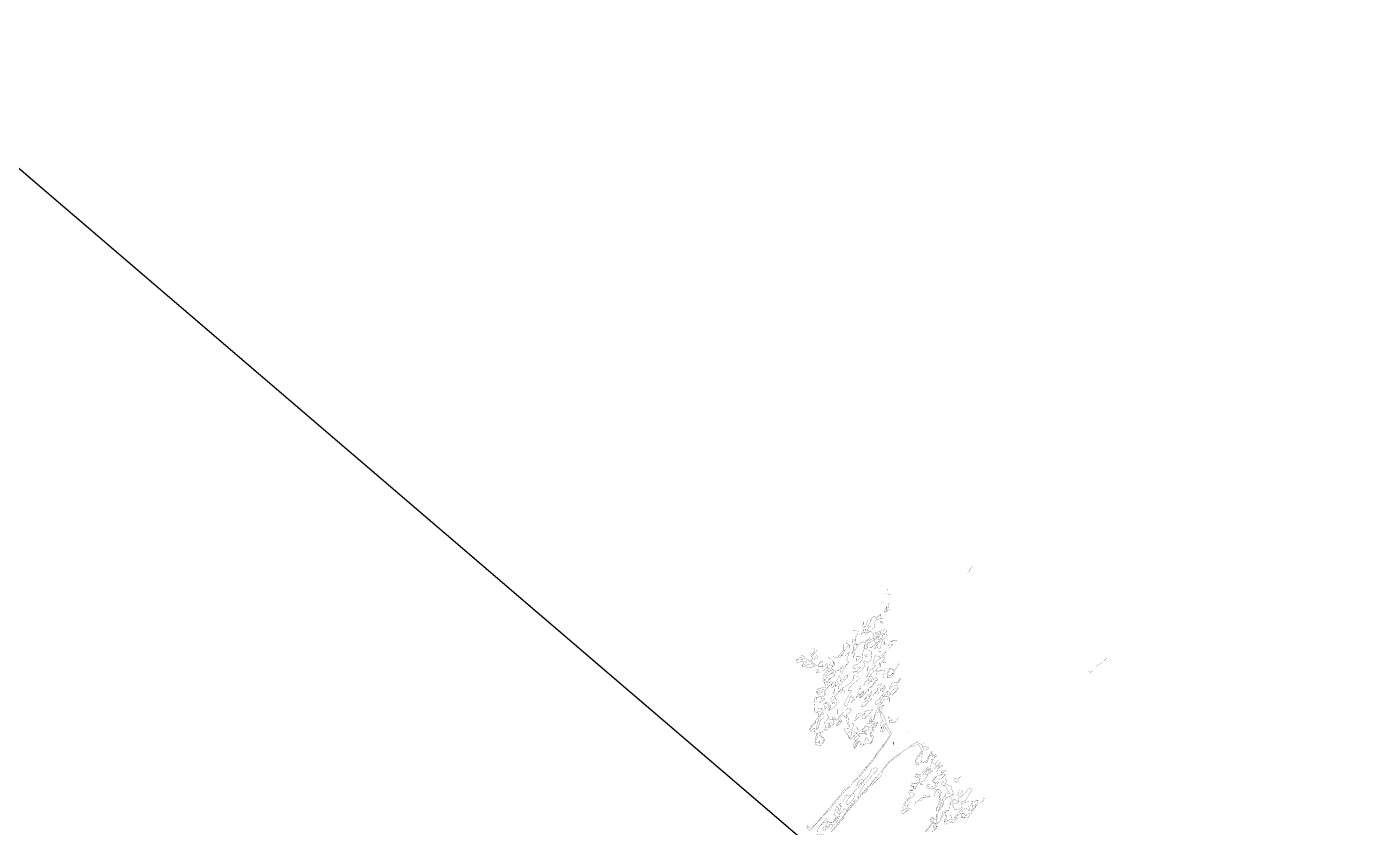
# Model space of a CAD drawing. Header units: inches. Extents: x -3368894 to 5148796, y 84 to 10864301.
# Drawn here: x 503287.19 to 503322.33, y 4346325.45 to 4346346.47 of the extents above; entities that cross this region are included whole.
import ezdxf

# ---------------------------------------------------------------- set-up
doc = ezdxf.new("R2010")
doc.units = ezdxf.units.IN
doc.header["$MEASUREMENT"] = 0
doc.layers.add('cm_linea di terra', color=4, linetype='Continuous', lineweight=25)
doc.layers.add('cp_alberi_linea', color=103, linetype='Continuous')

# ---------------------------------------------------------------- blocks, each defined once
blk = doc.blocks.new('A$C03A07DC0')
at = {"layer": 'cp_alberi_linea', "const_width": 0.00661}
for points in [[(10.726, 12.698), (10.826, 12.975), (10.852, 13.24)], [(4.462, 12.519), (4.462, 12.552), (4.482, 12.393), (4.488, 12.327), (4.482, 12.373), (4.462, 12.519)], [(10.614, 12.373), (10.726, 12.387), (10.746, 12.479), (10.726, 12.479)], [(2.471, 9.727), (2.59, 9.569), (2.722, 9.648)], [(2.649, 9.145), (2.702, 9.218), (2.722, 9.218)], [(2.901, 9.403), (2.901, 9.297), (2.941, 9.231), (2.974, 9.218)], [(2.901, 9.185), (2.941, 9.026), (2.967, 8.947), (2.993, 8.94), (3.007, 9.006), (3.013, 9.039)], [(2.901, 9.185), (2.954, 9.112), (2.974, 9.112)], [(2.974, 9.218), (2.974, 9.145), (2.974, 9.112)], [(2.974, 9.112), (3.007, 9.073), (3.013, 9.039)], [(3.013, 9.258), (3.066, 9.198), (3.033, 9.046), (3.013, 9.039)], [(3.086, 8.715), (2.987, 8.735), (2.927, 8.801), (2.921, 8.821), (2.894, 8.59), (2.755, 8.57), (2.755, 8.497), (2.755, 8.457)], [(2.755, 8.457), (2.795, 8.351), (2.795, 8.312)], [(2.901, 8.133), (2.901, 8.173), (3.046, 8.166), (3.099, 8.173), (3.013, 8.305), (2.901, 8.497), (3.007, 8.629), (3.073, 8.689), (3.086, 8.715)], [(3.086, 8.603), (3.205, 8.596), (3.245, 8.583), (3.218, 8.563), (3.113, 8.537), (3.086, 8.603)], [(3.443, 8.457), (3.417, 8.385), (3.225, 8.1), (3.311, 8.087), (3.39, 8.239), (3.41, 8.246)], [(3.483, 8.497), (3.549, 8.411), (3.523, 8.312), (3.516, 8.279)], [(3.92, 8.246), (4.025, 8.378), (4.058, 8.418), (4.025, 8.371), (3.92, 8.226), (3.92, 8.246)], [(2.61, 8.133), (2.683, 8.054), (2.722, 8.021), (2.755, 8.027)], [(2.61, 8.133), (2.643, 8.021), (2.722, 7.955), (2.755, 7.955)], [(2.683, 8.312), (2.749, 8.378), (2.775, 8.318), (2.795, 8.312)], [(2.683, 8.312), (2.755, 8.06), (2.755, 8.027)], [(2.755, 8.027), (2.828, 8.1), (2.828, 8.133)], [(2.755, 8.027), (2.755, 7.988), (2.755, 7.955)], [(2.755, 7.955), (2.828, 7.855), (2.848, 7.697), (2.868, 7.697)], [(2.755, 7.955), (2.861, 7.948), (2.901, 7.882), (2.901, 7.842)], [(2.795, 8.312), (2.828, 8.173), (2.828, 8.133)], [(2.828, 8.133), (2.868, 8.133), (2.901, 8.133)], [(2.868, 7.697), (2.98, 7.796), (3.013, 7.955), (3.013, 7.988)], [(2.901, 8.133), (2.921, 7.994), (2.941, 7.988)], [(2.901, 7.842), (2.987, 7.888), (2.947, 7.961), (2.941, 7.988)], [(2.941, 7.988), (2.974, 7.988), (3.013, 7.988)], [(3.337, 7.882), (3.331, 7.908), (3.192, 8.027), (3.013, 8.027), (3.013, 7.988)], [(3.371, 7.988), (3.371, 8.027), (3.371, 8.133), (3.41, 8.206), (3.41, 8.246)], [(3.371, 7.988), (3.41, 7.988)], [(3.371, 7.988), (3.371, 7.915), (3.371, 7.882)], [(3.41, 8.246), (3.509, 8.259), (3.516, 8.279)], [(3.41, 7.988), (3.41, 8.027), (3.41, 8.06), (3.443, 8.06)], [(3.41, 7.988), (3.423, 7.829), (3.483, 7.802), (3.516, 7.809)], [(3.556, 8.06), (3.556, 8.1), (3.549, 8.199), (3.443, 8.206), (3.443, 8.1), (3.443, 8.06)], [(3.443, 8.06), (3.49, 7.955), (3.536, 8.054), (3.556, 8.06)], [(3.516, 8.279), (3.615, 8.338), (3.668, 8.325), (3.675, 8.246), (3.635, 8.093), (3.628, 8.06)], [(3.556, 8.06), (3.556, 8.027), (3.562, 7.915), (3.516, 7.842), (3.516, 7.809)], [(3.589, 7.809), (3.589, 7.842), (3.589, 8.06), (3.628, 8.06)], [(3.628, 8.06), (3.734, 7.875), (3.781, 7.75), (3.767, 7.703), (3.662, 7.697)], [(3.86, 7.994), (3.748, 7.981), (3.734, 8.1), (3.8, 8.008), (3.873, 8.001), (3.86, 7.994)], [(3.992, 7.961), (3.953, 8.008), (3.953, 8.1), (4.025, 8.186), (4.058, 8.186), (4.065, 8.12), (4.025, 7.961), (3.992, 7.961)], [(2.504, 7.624), (2.61, 7.703), (2.683, 7.703), (2.735, 7.617), (2.755, 7.445), (2.755, 7.412)], [(2.683, 7.372), (2.742, 7.273), (2.775, 7.234), (2.795, 7.273), (2.795, 7.372), (2.795, 7.412)], [(2.755, 7.412), (2.795, 7.412)], [(2.795, 7.412), (2.881, 7.313), (2.954, 7.28), (3.013, 7.326), (3.06, 7.432), (3.099, 7.518), (3.159, 7.538), (3.146, 7.591), (3.192, 7.769)], [(2.901, 7.842), (2.894, 7.816), (2.868, 7.809), (2.868, 7.736), (2.868, 7.697)], [(3.265, 7.769), (3.258, 7.796), (3.192, 7.809), (3.192, 7.769)], [(3.192, 7.769), (3.192, 7.551), (3.245, 7.379), (3.265, 7.372)], [(3.265, 7.372), (3.258, 7.406), (3.225, 7.485), (3.258, 7.525), (3.265, 7.551)], [(3.265, 7.769), (3.318, 7.882), (3.337, 7.882)], [(3.265, 7.769), (3.265, 7.591), (3.265, 7.551)], [(3.265, 7.551), (3.298, 7.551)], [(3.298, 7.551), (3.298, 7.591), (3.371, 7.842), (3.371, 7.882)], [(3.298, 7.551), (3.311, 7.432), (3.351, 7.478), (3.371, 7.485)], [(3.337, 7.882), (3.371, 7.882)], [(3.371, 7.485), (3.49, 7.578), (3.516, 7.736), (3.516, 7.769)], [(3.371, 7.485), (3.371, 7.412), (3.371, 7.372)], [(3.371, 7.372), (3.582, 7.439), (3.662, 7.339), (3.662, 7.3), (3.748, 7.286), (3.794, 7.161), (3.761, 7.028), (3.589, 6.936)], [(3.516, 7.769), (3.556, 7.802), (3.589, 7.809)], [(3.516, 7.809), (3.516, 7.769)], [(3.589, 7.809), (3.589, 7.769)], [(3.589, 7.769), (3.655, 7.723), (3.662, 7.697)], [(3.589, 7.769), (3.595, 7.644), (3.609, 7.584), (3.628, 7.591), (3.655, 7.664), (3.662, 7.697)], [(4.025, 7.485), (3.992, 7.611), (4.032, 7.73), (4.058, 7.776), (3.966, 7.743), (3.807, 7.624), (3.913, 7.505), (3.92, 7.485)], [(4.025, 7.412), (3.992, 7.339), (3.999, 7.121), (3.959, 7.088), (3.807, 7.412), (3.906, 7.452), (3.92, 7.485)], [(3.92, 7.485), (3.986, 7.485), (4.025, 7.485)], [(4.025, 7.445), (4.065, 7.518), (4.058, 7.551)], [(4.025, 7.485), (4.025, 7.445)], [(4.025, 7.445), (4.025, 7.412)], [(4.025, 7.412), (4.164, 7.253), (4.244, 7.227)], [(4.058, 7.551), (4.058, 7.591), (4.058, 7.624), (4.098, 7.624)], [(4.058, 7.551), (4.151, 7.584), (4.171, 7.518), (4.171, 7.485)], [(4.171, 7.485), (4.297, 7.465), (4.204, 7.412), (4.171, 7.412)], [(4.171, 7.485), (4.171, 7.445), (4.171, 7.412)], [(4.171, 7.412), (4.171, 7.3), (4.237, 7.247), (4.244, 7.227)], [(4.641, 7.154), (4.621, 7.154), (4.568, 7.412), (4.608, 7.412)], [(4.608, 7.412), (4.727, 7.465), (4.786, 7.339), (4.786, 7.3)], [(4.608, 7.412), (4.641, 7.194), (4.641, 7.154)], [(4.713, 7.809), (4.813, 7.372), (4.819, 7.339)], [(2.504, 7.009), (2.716, 6.744), (2.722, 6.724)], [(2.577, 7.154), (2.636, 7.048), (2.722, 7.081), (2.729, 7.048), (2.742, 6.969), (2.755, 6.797)], [(2.769, 7.088), (2.755, 7.121), (2.835, 7.028), (2.861, 6.989), (2.841, 7.009), (2.769, 7.088)], [(3.046, 7.081), (3.053, 7.121), (3.033, 7.253), (2.901, 7.267), (2.907, 7.128), (2.974, 7.055), (3.013, 7.048)], [(3.013, 7.048), (3.04, 6.916), (3.053, 6.87), (3.06, 6.916), (3.046, 7.048), (3.046, 7.081)], [(3.046, 7.081), (3.013, 7.081), (3.013, 7.048)], [(3.119, 6.976), (3.185, 6.843), (3.218, 6.771), (3.225, 6.764), (3.192, 6.81), (3.119, 6.976)], [(3.265, 7.372), (3.298, 7.372)], [(3.265, 6.903), (3.364, 6.989), (3.41, 6.995), (3.417, 6.929), (3.371, 6.777), (3.351, 6.79), (3.265, 6.903)], [(3.298, 7.372), (3.337, 7.372), (3.371, 7.372)], [(3.298, 7.372), (3.384, 7.114), (3.549, 6.962), (3.556, 6.936)], [(3.589, 6.936), (3.734, 6.863), (3.754, 6.863), (3.781, 6.638), (3.701, 6.393), (3.668, 6.387), (3.582, 6.354), (3.549, 6.354), (3.582, 6.393), (3.662, 6.466), (3.668, 6.685), (3.635, 6.685), (3.569, 6.552), (3.509, 6.486), (3.457, 6.499), (3.41, 6.579), (3.509, 6.724), (3.536, 6.936), (3.556, 6.936)], [(3.483, 7.154), (3.536, 7.227), (3.582, 7.194), (3.582, 7.114), (3.483, 7.154)], [(3.556, 6.936), (3.589, 6.936)], [(3.88, 6.903), (3.972, 6.751), (3.926, 6.771), (3.88, 6.903)], [(4.058, 6.903), (4.025, 6.903), (4.065, 6.658), (4.105, 6.539), (4.105, 6.612), (4.171, 6.651)], [(4.204, 6.976), (4.178, 6.982), (4.058, 7.121), (4.058, 6.936), (4.058, 6.903)], [(4.058, 6.903), (4.164, 6.923), (4.171, 6.903)], [(4.171, 6.903), (4.197, 6.942), (4.204, 6.976)], [(4.171, 6.903), (4.171, 6.724), (4.171, 6.685)], [(4.277, 6.976), (4.277, 6.995), (4.211, 7.028), (4.204, 7.121), (4.244, 7.194), (4.244, 7.227)], [(4.204, 6.976), (4.244, 6.976), (4.277, 6.976)], [(4.277, 6.976), (4.33, 7.121), (4.35, 7.121)], [(4.277, 6.976), (4.31, 6.883), (4.33, 6.87), (4.343, 6.936), (4.35, 7.081), (4.35, 7.121)], [(4.35, 7.121), (4.482, 7.187), (4.528, 7.114), (4.601, 6.962), (4.667, 6.976), (4.746, 7.048)], [(4.641, 7.154), (4.713, 7.101), (4.713, 7.121)], [(4.713, 7.121), (4.713, 7.154), (4.786, 7.181), (4.793, 7.267), (4.786, 7.3)], [(4.713, 7.121), (4.74, 7.081), (4.746, 7.048)], [(4.746, 7.048), (4.839, 7.161), (4.839, 7.333), (4.819, 7.339)], [(4.786, 7.3), (4.813, 7.313), (4.819, 7.339)], [(5.037, 6.903), (5.031, 6.923), (5.004, 7.048), (5.163, 7.148), (5.15, 7.372), (5.157, 7.359), (5.216, 7.088), (5.11, 6.903)], [(5.037, 6.903), (5.077, 6.903), (5.11, 6.903)], [(5.037, 6.903), (5.071, 6.771), (5.11, 6.87), (5.11, 6.903)], [(5.223, 6.651), (5.223, 6.685), (5.223, 6.863), (5.295, 7.009), (5.355, 7.002), (5.368, 6.976)], [(5.329, 6.651), (5.329, 6.685), (5.329, 6.976), (5.368, 6.976)], [(5.329, 6.651), (5.368, 6.936), (5.368, 6.976)], [(2.577, 6.321), (2.689, 6.334), (2.722, 6.393), (2.722, 6.433)], [(2.722, 6.724), (2.749, 6.764), (2.755, 6.797)], [(2.722, 6.724), (2.722, 6.466), (2.722, 6.433)], [(2.722, 6.433), (2.795, 6.466), (2.795, 6.506)], [(2.755, 6.797), (2.795, 6.665), (2.775, 6.506), (2.795, 6.506)], [(2.795, 6.506), (2.795, 6.539), (2.914, 6.658), (2.941, 6.85), (2.974, 6.79), (3.046, 6.579), (3.185, 6.526), (3.192, 6.506)], [(3.086, 6.215), (3.086, 6.248), (3.172, 6.341), (3.172, 6.506), (3.192, 6.506)], [(3.086, 6.215), (3.165, 6.056), (3.245, 6.016), (3.271, 6.056), (3.192, 6.102), (3.192, 6.466), (3.192, 6.506)], [(3.662, 5.6), (3.668, 5.633), (3.774, 5.99), (3.748, 6.135), (3.662, 6.248), (3.86, 6.38), (3.92, 6.321), (3.847, 5.818), (3.867, 5.705), (3.886, 5.659), (3.92, 5.686), (3.966, 5.772), (3.986, 5.778), (4.039, 5.421), (4.131, 5.13), (4.244, 5.163)], [(4.204, 6.506), (4.211, 6.466), (4.171, 6.36), (4.197, 6.248), (4.217, 6.228), (4.23, 6.301), (4.244, 6.466), (4.244, 6.506)], [(4.171, 6.685), (4.29, 6.691), (4.316, 6.579), (4.316, 6.539)], [(4.171, 6.685), (4.171, 6.651)], [(4.171, 6.651), (4.204, 6.539), (4.204, 6.506)], [(4.204, 6.506), (4.244, 6.506)], [(4.244, 6.506), (4.283, 6.532), (4.316, 6.539)], [(4.462, 6.215), (4.429, 6.221), (4.336, 6.327), (4.316, 6.506), (4.343, 6.513), (4.35, 6.539)], [(4.316, 6.539), (4.35, 6.539)], [(4.35, 6.539), (4.376, 6.704), (4.409, 6.797), (4.495, 6.797), (4.495, 6.724)], [(4.495, 6.36), (4.475, 6.36), (4.462, 6.724), (4.495, 6.724)], [(4.462, 6.215), (4.462, 6.248), (4.462, 6.321), (4.488, 6.334), (4.495, 6.36)], [(4.495, 6.724), (4.495, 6.393), (4.495, 6.36)], [(4.746, 6.288), (4.76, 6.314), (4.766, 6.407), (4.641, 6.539), (4.68, 6.671), (4.707, 6.718), (4.733, 6.691), (4.746, 6.579), (4.859, 6.506)], [(4.746, 6.288), (4.859, 6.294), (4.859, 6.466), (4.859, 6.506)], [(4.932, 6.506), (4.932, 6.539), (4.938, 6.691), (4.859, 6.757), (4.859, 6.724)], [(4.859, 6.724), (4.912, 6.506), (4.932, 6.506)], [(4.859, 6.724), (4.859, 6.539), (4.859, 6.506)], [(4.932, 6.506), (4.991, 6.546), (5.037, 6.433), (5.037, 6.393)], [(5.037, 6.393), (5.077, 6.393), (5.11, 6.393)], [(5.037, 6.393), (5.037, 6.248), (5.037, 6.215)], [(5.11, 6.393), (5.104, 6.427), (5.077, 6.651), (5.11, 6.651)], [(5.223, 6.651), (5.203, 6.651), (5.11, 6.685), (5.11, 6.651)], [(5.11, 6.651), (5.183, 6.506), (5.183, 6.466)], [(5.11, 6.393), (5.183, 6.433), (5.183, 6.466)], [(5.11, 6.393), (5.11, 6.288), (5.11, 6.248)], [(5.183, 6.466), (5.236, 6.539), (5.256, 6.539)], [(5.256, 6.539), (5.249, 6.572), (5.223, 6.612), (5.249, 6.625), (5.256, 6.651)], [(5.223, 6.651), (5.256, 6.651)], [(5.223, 6.142), (5.223, 6.175), (5.223, 6.321), (5.282, 6.407), (5.276, 6.539), (5.256, 6.539)], [(5.256, 6.651), (5.295, 6.651), (5.329, 6.651)], [(5.329, 6.506), (5.395, 6.427), (5.415, 6.387), (5.395, 6.407), (5.335, 6.473), (5.329, 6.506)], [(1.743, 6.036), (1.816, 6.069), (1.856, 6.036), (1.882, 5.944), (1.869, 5.778), (1.889, 5.778)], [(1.922, 6.142), (1.922, 5.818), (1.922, 5.778)], [(2.054, 5.785), (2.034, 5.924), (2.147, 5.871), (2.067, 5.745), (2.054, 5.785)], [(2.14, 5.633), (2.312, 5.785), (2.325, 5.818)], [(2.14, 5.6), (2.325, 5.633), (2.339, 5.811), (2.325, 5.818)], [(2.358, 5.891), (2.352, 5.864), (2.325, 5.851), (2.325, 5.818)], [(2.358, 5.891), (2.431, 5.811), (2.471, 5.778), (2.504, 5.778)], [(2.431, 6.175), (2.722, 6.162), (2.722, 6.142)], [(2.504, 5.778), (2.557, 5.659), (2.597, 5.62), (2.63, 5.659), (2.649, 5.778), (2.649, 5.818)], [(2.683, 5.818), (2.683, 5.851), (2.636, 5.911), (2.537, 5.924), (2.544, 5.838), (2.61, 5.811), (2.649, 5.818)], [(2.755, 5.997), (2.729, 5.99), (2.663, 5.977), (2.649, 6.069), (2.709, 6.116), (2.722, 6.142)], [(2.649, 5.818), (2.683, 5.818)], [(2.683, 5.818), (2.749, 5.851), (2.755, 5.778), (2.755, 5.745)], [(2.722, 6.142), (2.755, 6.142)], [(2.795, 5.997), (2.815, 6.003), (2.821, 6.122), (2.755, 6.175), (2.755, 6.142)], [(2.755, 6.142), (2.755, 6.036), (2.755, 5.997)], [(2.755, 5.997), (2.795, 5.997)], [(2.795, 5.997), (2.835, 5.897), (2.868, 5.891)], [(2.828, 5.745), (2.828, 5.778), (2.868, 5.851), (2.868, 5.891)], [(2.941, 5.745), (2.941, 5.778), (2.941, 5.93), (2.868, 5.924), (2.868, 5.891)], [(3.013, 5.924), (2.974, 5.924), (2.974, 5.818), (2.974, 5.778)], [(3.013, 5.924), (3.013, 5.963), (3.093, 6.036), (3.086, 6.182), (3.086, 6.215)], [(3.013, 5.924), (3.099, 5.778), (3.086, 5.778)], [(3.298, 5.672), (3.291, 5.699), (3.271, 5.758), (3.225, 5.891), (3.377, 5.825), (3.41, 5.818)], [(3.483, 5.778), (3.476, 5.758), (3.371, 5.778), (3.397, 5.791), (3.41, 5.818)], [(3.41, 5.818), (3.41, 5.851), (3.437, 5.864), (3.443, 5.891)], [(3.483, 5.851), (3.503, 5.858), (3.536, 6.016), (3.443, 6.142), (3.443, 5.924), (3.443, 5.891)], [(3.443, 5.891), (3.47, 5.877), (3.483, 5.851)], [(3.483, 5.851), (3.483, 5.818), (3.483, 5.778)], [(4.131, 6.142), (4.224, 5.99), (4.178, 6.003), (4.131, 6.142)], [(4.316, 5.672), (4.297, 5.672), (4.277, 5.891), (4.33, 5.818), (4.35, 5.818)], [(4.316, 5.672), (4.316, 5.705), (4.316, 5.745), (4.343, 5.785), (4.35, 5.818)], [(4.422, 5.745), (4.429, 5.778), (4.429, 5.95), (4.35, 6.036), (4.35, 5.997)], [(4.35, 5.997), (4.35, 5.851), (4.35, 5.818)], [(4.35, 5.997), (4.402, 5.745), (4.422, 5.745)], [(4.422, 5.745), (4.488, 5.963), (4.462, 6.182), (4.462, 6.215)], [(4.462, 6.215), (4.588, 6.069), (4.601, 5.798), (4.614, 5.825), (4.641, 6.036)], [(4.713, 6.036), (4.713, 6.069), (4.608, 6.248), (4.634, 6.069), (4.641, 6.036)], [(4.713, 6.036), (4.713, 5.997), (4.713, 5.805), (4.608, 5.705), (4.707, 5.52), (4.766, 5.58), (4.78, 5.818), (4.819, 6.069), (4.76, 6.135), (4.746, 6.248), (4.746, 6.288)], [(4.641, 6.036), (4.674, 6.036), (4.713, 6.036)], [(5.037, 6.215), (5.044, 6.182), (5.004, 6.069), (5.037, 5.95), (5.064, 5.917), (5.104, 5.97), (5.143, 6.109), (5.15, 6.142)], [(5.037, 6.215), (5.077, 6.241), (5.11, 6.248)], [(5.11, 6.248), (5.143, 6.175), (5.15, 6.142)], [(5.15, 6.142), (5.183, 6.142), (5.223, 6.142)], [(5.223, 5.891), (5.203, 5.891), (5.183, 5.997), (5.223, 6.109), (5.223, 6.142)], [(5.223, 5.891), (5.309, 5.6), (5.329, 5.6)], [(5.223, 5.891), (5.256, 5.891), (5.295, 5.891)], [(5.295, 5.891), (5.282, 5.924), (5.256, 5.963), (5.322, 6.122), (5.348, 6.162), (5.355, 6.096), (5.329, 5.924), (5.329, 5.891)], [(5.295, 5.891), (5.329, 5.891)], [(5.329, 5.891), (5.381, 5.818), (5.401, 5.818)], [(5.329, 5.891), (5.329, 5.633), (5.329, 5.6)], [(5.401, 5.818), (5.401, 5.851), (5.401, 5.891), (5.434, 5.891)], [(5.401, 5.818), (5.56, 5.692), (5.745, 5.633), (5.719, 5.613), (5.692, 5.514), (5.838, 5.381)], [(5.434, 5.891), (5.448, 5.825), (5.467, 5.851), (5.474, 5.891)], [(5.474, 5.891), (5.864, 5.659), (5.871, 5.633)], [(5.944, 5.778), (5.911, 5.785), (5.765, 5.924), (5.917, 5.897), (5.944, 5.891)], [(5.944, 5.891), (6.056, 5.897), (6.089, 5.891)], [(5.944, 5.891), (5.944, 5.818), (5.944, 5.778)], [(6.016, 5.778), (6.016, 5.818), (6.016, 5.851), (6.083, 5.864), (6.089, 5.891)], [(6.089, 6.142), (6.109, 5.891), (6.089, 5.891)], [(6.704, 5.963), (6.704, 5.924)], [(7.174, 5.527), (7.174, 5.56), (7.174, 5.633), (7.28, 5.851), (7.287, 5.891)], [(7.174, 5.527), (7.353, 5.818), (7.359, 5.851)], [(7.247, 5.891), (7.287, 5.891)], [(7.287, 5.891), (7.32, 5.891), (7.359, 5.891)], [(7.359, 5.891), (7.498, 5.904), (7.505, 5.924)], [(7.359, 5.891), (7.359, 5.851)], [(7.359, 5.851), (7.637, 5.732), (7.644, 5.705)], [(7.465, 6.036), (7.505, 5.957), (7.505, 5.924)], [(7.505, 5.924), (7.531, 5.917), (7.538, 5.891)], [(7.538, 5.891), (7.756, 5.99), (7.789, 5.997)], [(7.538, 5.891), (7.631, 5.825), (7.703, 5.811), (7.756, 5.858), (7.789, 5.963), (7.789, 5.997)], [(7.902, 5.414), (7.902, 5.454), (7.941, 5.924), (7.935, 5.963)], [(7.935, 5.963), (7.975, 5.963)], [(7.975, 5.963), (7.988, 5.672), (8.008, 5.672)], [(8.008, 5.997), (8.008, 5.745)], [(8.008, 5.745), (8.061, 5.904), (8.186, 5.911), (8.193, 5.891)], [(8.193, 5.705), (8.166, 5.712), (8.08, 5.891), (8.153, 5.891), (8.193, 5.891)], [(8.12, 5.997), (8.226, 5.944), (8.213, 5.858), (8.193, 5.851)], [(8.193, 5.891), (8.193, 5.851)], [(8.193, 5.851), (8.193, 5.745), (8.193, 5.705)], [(8.404, 5.851), (8.371, 5.851), (8.371, 5.745), (8.371, 5.705)], [(8.477, 5.633), (8.477, 5.672), (8.477, 5.851), (8.517, 5.851)], [(8.517, 5.851), (8.53, 5.672), (8.55, 5.672)], [(8.59, 5.6), (8.596, 5.633), (8.643, 5.758), (8.649, 5.811), (8.623, 5.791), (8.55, 5.705), (8.55, 5.672)], [(9.35, 5.705), (9.489, 5.653), (9.463, 5.785), (9.456, 5.818)], [(9.35, 5.705), (9.35, 5.745), (9.436, 5.811), (9.456, 5.818)], [(9.456, 5.963), (9.456, 5.851), (9.456, 5.818)], [(10.038, 5.13), (10.032, 5.15), (9.926, 5.236), (10.019, 5.448), (10.019, 5.705), (10.038, 5.831), (10.144, 5.851), (10.217, 5.342), (10.217, 5.309)], [(10.759, 5.891), (10.707, 5.891), (10.759, 5.778), (10.759, 5.699), (10.7, 5.666), (10.581, 5.672), (10.581, 5.633)], [(1.776, 5.381), (1.756, 5.375), (1.637, 5.209), (1.525, 5.276), (1.591, 5.315), (1.598, 5.348)], [(1.995, 5.6), (1.995, 5.58), (1.598, 5.56), (1.598, 5.487), (1.598, 5.454)], [(1.598, 5.454), (1.69, 5.481), (1.723, 5.467), (1.704, 5.428), (1.624, 5.355), (1.598, 5.348)], [(1.598, 5.454), (1.598, 5.381), (1.598, 5.348)], [(1.849, 5.276), (1.876, 5.282), (1.928, 5.401), (1.928, 5.454), (1.882, 5.467), (1.776, 5.414), (1.776, 5.381)], [(1.776, 5.381), (1.849, 5.381), (1.856, 5.309), (1.849, 5.276)], [(1.889, 5.778), (1.922, 5.778)], [(1.889, 5.778), (2.014, 5.732), (2.008, 5.633), (1.995, 5.6)], [(1.962, 5.276), (2.147, 5.368), (2.246, 5.527), (2.253, 5.56)], [(1.962, 5.276), (1.962, 5.309), (1.962, 5.348), (2.107, 5.553), (2.14, 5.56)], [(1.995, 5.6), (2.12, 5.626), (2.14, 5.633)], [(2.14, 5.633), (2.14, 5.6)], [(2.14, 5.6), (2.14, 5.56)], [(2.14, 5.56), (2.213, 5.56), (2.253, 5.56)], [(2.253, 5.56), (2.497, 5.752), (2.504, 5.778)], [(2.431, 5.56), (2.557, 5.481), (2.471, 5.381), (2.471, 5.414), (2.431, 5.56)], [(2.755, 5.745), (2.755, 5.56), (2.755, 5.527)], [(2.755, 5.745), (2.795, 5.745), (2.828, 5.745)], [(2.755, 5.527), (2.848, 5.527), (2.835, 5.705), (2.828, 5.745)], [(2.755, 5.527), (2.782, 5.428), (2.868, 5.381), (2.901, 5.381)], [(2.901, 5.381), (2.901, 5.414), (2.901, 5.633), (2.941, 5.705), (2.941, 5.745)], [(2.901, 5.348), (3.02, 5.421), (3.027, 5.6), (3.046, 5.6)], [(2.901, 5.381), (2.901, 5.348)], [(2.901, 5.348), (2.914, 5.315), (2.941, 5.309)], [(2.941, 5.745), (2.967, 5.752), (2.974, 5.778)], [(2.941, 5.309), (3.053, 5.381), (3.053, 5.567), (3.046, 5.6)], [(2.941, 5.309), (3.06, 5.262), (3.053, 5.163), (3.046, 5.13)], [(2.974, 5.778), (3.046, 5.778), (3.086, 5.778)], [(3.086, 5.778), (3.086, 5.745), (3.046, 5.633), (3.046, 5.6)], [(3.046, 5.13), (3.113, 5.176), (3.119, 5.276), (3.119, 5.309)], [(3.119, 5.309), (3.119, 5.348), (3.119, 5.487), (3.172, 5.52), (3.205, 5.494), (3.225, 5.487)], [(3.119, 5.309), (3.172, 5.236), (3.192, 5.236)], [(3.192, 5.236), (3.192, 5.276), (3.192, 5.381), (3.218, 5.421), (3.225, 5.454)], [(3.225, 5.487), (3.225, 5.527), (3.225, 5.56), (3.265, 5.56), (3.298, 5.56)], [(3.225, 5.454), (3.291, 5.368), (3.331, 5.348), (3.344, 5.408), (3.318, 5.527), (3.337, 5.527)], [(3.225, 5.487), (3.225, 5.454)], [(3.298, 5.672), (3.298, 5.6), (3.298, 5.56)], [(3.298, 5.672), (3.39, 5.639), (3.41, 5.633)], [(3.298, 5.56), (3.331, 5.553), (3.337, 5.527)], [(3.337, 5.527), (3.39, 5.467), (3.41, 5.6), (3.41, 5.633)], [(3.41, 5.633), (3.516, 5.659), (3.503, 5.772), (3.483, 5.778)], [(3.443, 5.381), (3.516, 5.242), (3.536, 5.183), (3.516, 5.223), (3.45, 5.348), (3.443, 5.381)], [(3.483, 5.6), (3.529, 5.5), (3.543, 5.461), (3.529, 5.481), (3.49, 5.567), (3.483, 5.6)], [(3.628, 5.276), (3.668, 5.56), (3.662, 5.6)], [(3.628, 5.276), (3.628, 5.309), (3.628, 5.6), (3.662, 5.6)], [(3.701, 5.56), (3.827, 5.534), (3.84, 5.474), (3.748, 5.388), (3.721, 5.448), (3.701, 5.56)], [(4.244, 5.163), (4.237, 5.196), (4.178, 5.362), (4.098, 5.6), (4.244, 5.573), (4.283, 5.414), (4.29, 5.388), (4.31, 5.434), (4.316, 5.672)], [(4.819, 5.018), (4.746, 5.203), (4.826, 5.289), (4.865, 5.276), (4.885, 5.183), (4.872, 4.991), (4.852, 4.925), (4.819, 5.018)], [(5.117, 5.633), (5.11, 5.236), (5.031, 5.196), (4.965, 5.216), (4.938, 5.302), (4.932, 5.454), (4.932, 5.487), (5.117, 5.732), (5.117, 5.633)], [(4.965, 5.414), (5.064, 5.315), (4.978, 5.388), (4.965, 5.414)], [(5.223, 4.588), (5.223, 4.621), (5.302, 4.859), (5.309, 5.163), (5.329, 5.163), (5.421, 5.256), (5.368, 5.494), (5.368, 5.527)], [(5.256, 5.487), (5.368, 5.342), (5.295, 5.276), (5.282, 5.309), (5.256, 5.487)], [(5.329, 5.6), (5.342, 5.534), (5.368, 5.527)], [(5.368, 5.527), (5.428, 5.401), (5.507, 5.401)], [(5.474, 4.984), (5.494, 4.984), (5.474, 5.276), (5.514, 5.348), (5.507, 5.381)], [(5.507, 5.401), (5.507, 5.414), (5.547, 5.448), (5.56, 5.448)], [(5.507, 5.401), (5.507, 5.381)], [(5.507, 5.381), (5.567, 5.163), (5.58, 5.163)], [(5.56, 5.448), (5.58, 5.474), (5.58, 5.454)], [(5.56, 5.448), (5.58, 5.454)], [(5.58, 5.454), (5.639, 5.342), (5.62, 5.163), (5.62, 5.13)], [(5.58, 5.454), (5.58, 5.203), (5.58, 5.163)], [(5.838, 5.414), (5.825, 5.441), (5.798, 5.6), (5.838, 5.626), (5.871, 5.633)], [(5.838, 5.414), (5.95, 5.315), (5.983, 5.309)], [(5.838, 5.414), (5.838, 5.381)], [(5.838, 5.381), (5.884, 5.262), (5.97, 5.282), (5.983, 5.309)], [(5.871, 5.633), (5.878, 5.494), (5.944, 5.421), (5.983, 5.414)], [(5.871, 5.633), (6.301, 5.474), (6.308, 5.454), (6.38, 4.839), (6.38, 4.799)], [(5.983, 5.414), (5.977, 5.454), (5.944, 5.527), (6.241, 5.428), (6.268, 5.414), (6.341, 4.984), (6.341, 4.945)], [(5.944, 5.778), (5.983, 5.778), (6.016, 5.778)], [(5.983, 5.414), (5.983, 5.348), (5.983, 5.309)], [(6.532, 5.282), (6.526, 5.309), (6.605, 5.223), (6.625, 5.183), (6.605, 5.209), (6.532, 5.282)], [(7.068, 5.09), (7.068, 5.13), (7.068, 5.203), (7.174, 5.494), (7.174, 5.527)], [(7.644, 5.705), (7.65, 5.454), (7.697, 5.242), (7.717, 5.236)], [(7.644, 5.705), (7.683, 5.705)], [(7.862, 5.414), (7.869, 5.52), (7.803, 5.527), (7.789, 5.527), (7.763, 5.606), (7.683, 5.745), (7.683, 5.705)], [(7.683, 5.705), (7.717, 5.269), (7.717, 5.236)], [(7.717, 5.236), (7.855, 5.256), (7.869, 5.381), (7.862, 5.414)], [(7.717, 5.236), (7.803, 5.176), (7.855, 5.17), (7.895, 5.229), (7.902, 5.348), (7.902, 5.381)], [(7.862, 5.414), (7.902, 5.414)], [(7.902, 5.414), (7.902, 5.381)], [(7.902, 5.381), (7.935, 5.381), (7.975, 5.381)], [(7.975, 5.381), (8.094, 5.534), (8.034, 5.659), (8.008, 5.672)], [(7.975, 5.381), (7.975, 5.414), (8.041, 5.534), (8.014, 5.639), (8.008, 5.672)], [(8.008, 5.745), (8.008, 5.705), (8.008, 5.672)], [(8.266, 5.09), (8.233, 5.097), (8.193, 5.13), (8.246, 5.381), (8.266, 5.381)], [(8.193, 5.705), (8.285, 5.507), (8.358, 5.381), (8.444, 5.348)], [(8.193, 5.705), (8.292, 5.633), (8.365, 5.672), (8.371, 5.705)], [(8.266, 5.381), (8.266, 5.13), (8.266, 5.09)], [(8.266, 5.381), (8.299, 5.381), (8.332, 5.381), (8.332, 5.375)], [(8.371, 5.13), (8.345, 5.137), (8.299, 5.216), (8.299, 5.348), (8.325, 5.355), (8.332, 5.375)], [(8.332, 5.375), (8.352, 5.282), (8.411, 5.269), (8.444, 5.276)], [(8.371, 5.705), (8.438, 5.659), (8.444, 5.633)], [(8.444, 5.633), (8.484, 5.474), (8.464, 5.348), (8.444, 5.348)], [(8.444, 5.633), (8.477, 5.633)], [(8.444, 5.348), (8.444, 5.309), (8.444, 5.276)], [(8.477, 5.633), (8.51, 5.547), (8.543, 5.567), (8.55, 5.6)], [(8.55, 5.672), (8.55, 5.633), (8.55, 5.6)], [(8.55, 5.6), (8.59, 5.6)], [(8.59, 5.6), (8.616, 5.487), (8.656, 5.434), (8.722, 5.448), (8.815, 5.52), (8.841, 5.527)], [(8.735, 5.276), (8.735, 5.309), (8.735, 5.348), (8.861, 5.527), (8.841, 5.527)], [(8.828, 5.626), (8.788, 5.573), (8.768, 5.672), (8.841, 5.758), (8.874, 5.778), (8.874, 5.739), (8.828, 5.626)], [(8.841, 5.527), (8.841, 5.56), (8.914, 5.573), (8.934, 5.633), (8.954, 5.633)], [(8.954, 5.163), (8.947, 5.183), (8.881, 5.276), (8.94, 5.414), (8.954, 5.6), (8.954, 5.633)], [(9.059, 5.527), (9.145, 5.434), (9.066, 5.5), (9.059, 5.527)], [(9.205, 5.348), (9.165, 5.348), (9.059, 5.348), (9.066, 5.242), (9.086, 5.19), (9.126, 5.196), (9.178, 5.262), (9.205, 5.276)], [(9.205, 5.348), (9.436, 5.395), (9.635, 5.262), (9.714, 5.236)], [(9.205, 5.348), (9.205, 5.309), (9.205, 5.276)], [(9.78, 5.487), (9.873, 5.553), (9.919, 5.54), (9.919, 5.461), (9.866, 5.295), (9.833, 5.302), (9.78, 5.487)], [(10.257, 5.276), (10.25, 5.236), (10.191, 5.11), (10.144, 5.203), (10.197, 5.309), (10.217, 5.309)], [(10.217, 5.309), (10.243, 5.302), (10.257, 5.276)], [(10.257, 5.276), (10.363, 5.428), (10.449, 5.487), (10.488, 5.421), (10.508, 5.381)], [(10.614, 5.13), (10.614, 5.143), (10.435, 5.276), (10.508, 5.348), (10.508, 5.381)], [(10.508, 5.381), (10.508, 5.414), (10.508, 5.527), (10.535, 5.534), (10.541, 5.56)], [(10.508, 5.381), (10.541, 5.381), (10.581, 5.381)], [(10.581, 5.633), (10.541, 5.633), (10.541, 5.6), (10.541, 5.56)], [(10.581, 5.633), (10.66, 5.573), (10.687, 5.56)], [(10.581, 5.381), (10.634, 5.487), (10.654, 5.487)], [(10.581, 5.381), (10.634, 5.242), (10.654, 5.236)], [(10.654, 5.487), (10.687, 5.362), (10.66, 5.269), (10.654, 5.236)], [(10.654, 5.487), (10.687, 5.487)], [(10.687, 5.56), (10.687, 5.527), (10.687, 5.487)], [(10.687, 5.487), (10.707, 5.242), (10.687, 5.236)], [(1.849, 5.276), (1.895, 5.203), (1.942, 5.269), (1.962, 5.276)], [(3.159, 4.726), (3.159, 4.746), (2.941, 4.839), (2.974, 4.839)], [(2.941, 4.912), (2.941, 4.945), (2.941, 4.984), (3.04, 5.097), (3.046, 5.13)], [(2.941, 4.912), (3.073, 4.991), (3.086, 5.018)], [(2.941, 4.912), (2.967, 4.872), (2.974, 4.839)], [(2.974, 4.839), (3.013, 4.839), (3.046, 4.839)], [(3.046, 4.839), (3.046, 4.872), (3.139, 4.938), (3.113, 5.011), (3.086, 5.018)], [(3.046, 4.839), (3.146, 4.846), (3.185, 4.799), (3.192, 4.766)], [(3.192, 5.09), (3.172, 5.09), (3.086, 5.057), (3.086, 5.018)], [(3.159, 4.726), (3.185, 4.74), (3.192, 4.766)], [(3.192, 5.236), (3.192, 5.13), (3.192, 5.09)], [(3.192, 5.09), (3.225, 4.984), (3.291, 5.011), (3.298, 4.912), (3.265, 4.799)], [(3.192, 4.766), (3.232, 4.793), (3.265, 4.799)], [(3.265, 4.799), (3.278, 4.74), (3.298, 4.726)], [(3.298, 4.726), (3.298, 4.766), (3.364, 4.839), (3.39, 4.832), (3.39, 4.766), (3.357, 4.627), (3.337, 4.621)], [(3.807, 4.588), (3.807, 4.621), (3.741, 4.773), (3.516, 4.766), (3.516, 4.726), (3.516, 4.693)], [(3.628, 5.13), (3.609, 5.13), (3.556, 5.057), (3.595, 4.925), (3.628, 4.885), (3.668, 4.945), (3.695, 5.09), (3.701, 5.13)], [(3.628, 5.276), (3.628, 5.163), (3.628, 5.13)], [(3.628, 5.13), (3.662, 5.13), (3.701, 5.13)], [(3.701, 5.13), (3.827, 5.044), (3.886, 4.925), (3.886, 4.779), (3.827, 4.594), (3.807, 4.588)], [(3.734, 4.945), (3.807, 4.951), (3.741, 4.879), (3.728, 4.885), (3.734, 4.945)], [(4.058, 4.839), (4.138, 4.746), (4.164, 4.707), (4.144, 4.726), (4.072, 4.806), (4.058, 4.839)], [(4.244, 5.163), (4.297, 5.09), (4.316, 5.09)], [(4.316, 4.548), (4.297, 4.554), (4.277, 4.693), (4.316, 5.057), (4.316, 5.09)], [(4.316, 5.09), (4.316, 5.13), (4.422, 5.176), (4.482, 5.15), (4.495, 5.064), (4.462, 4.912), (4.462, 4.872)], [(4.316, 4.548), (4.33, 4.548), (4.316, 4.654), (4.383, 4.799), (4.475, 4.793), (4.508, 4.793), (4.495, 4.839)], [(4.462, 4.872), (4.608, 4.846), (4.707, 4.693), (4.713, 4.654)], [(4.462, 4.872), (4.469, 4.846), (4.495, 4.839)], [(4.495, 4.839), (4.68, 4.667), (4.713, 4.654)], [(4.713, 4.654), (4.865, 4.793), (4.912, 4.812), (4.945, 4.766), (4.971, 4.601), (4.965, 4.33)], [(5.077, 4.799), (5.196, 4.74), (5.17, 4.753), (5.084, 4.779), (5.077, 4.799)], [(5.434, 4.872), (5.415, 4.865), (5.375, 4.793), (5.342, 4.793), (5.329, 4.885), (5.329, 5.057), (5.434, 5.09), (5.474, 5.018), (5.474, 4.984)], [(5.434, 4.872), (5.441, 4.839), (5.428, 4.733), (5.329, 4.693), (5.329, 4.621), (5.329, 4.588)], [(5.474, 4.984), (5.467, 4.951), (5.434, 4.912), (5.434, 4.872)], [(5.474, 4.839), (5.587, 4.832), (5.474, 4.786), (5.474, 4.839)], [(5.58, 5.163), (5.593, 5.137), (5.62, 5.13)], [(5.62, 5.13), (5.706, 5.09), (5.666, 5.011), (5.653, 4.984)], [(5.62, 5.13), (5.62, 4.945), (5.725, 4.872), (5.765, 4.872)], [(5.653, 4.984), (5.845, 4.918), (5.911, 4.726), (5.911, 4.693)], [(5.653, 4.984), (5.679, 4.912), (5.765, 4.892), (5.765, 4.872)], [(5.765, 4.872), (5.864, 4.826), (5.891, 4.693), (5.911, 4.693)], [(6.38, 4.402), (6.36, 4.402), (6.308, 4.945), (6.341, 4.945)], [(6.341, 4.945), (6.36, 4.806), (6.38, 4.799)], [(6.38, 4.799), (6.38, 4.548), (6.38, 4.515)], [(6.956, 4.588), (7.068, 5.057), (7.068, 5.09)], [(6.956, 4.588), (6.956, 4.621), (6.956, 4.799), (7.048, 5.09), (7.068, 5.09)], [(8.226, 4.839), (8.219, 4.812), (8.107, 4.786), (8.047, 4.912), (8.08, 4.912), (8.12, 4.912)], [(8.226, 4.839), (8.193, 4.832), (8.08, 4.872), (8.107, 4.885), (8.12, 4.912)], [(8.12, 4.912), (8.12, 4.945), (8.266, 4.998), (8.272, 5.064), (8.266, 5.09)], [(8.12, 4.912), (8.272, 4.918), (8.305, 4.872), (8.299, 4.839)], [(8.226, 4.839), (8.266, 4.839), (8.299, 4.839)], [(8.266, 5.09), (8.332, 5.064), (8.365, 5.097), (8.371, 5.13)], [(8.299, 4.839), (8.345, 4.746), (8.305, 4.647), (8.299, 4.621)], [(8.371, 4.621), (8.371, 4.654), (8.371, 4.693), (8.477, 4.912), (8.444, 5.143), (8.404, 5.13)], [(8.371, 5.13), (8.404, 5.13)], [(8.404, 5.13), (8.404, 5.163), (8.404, 5.203), (8.438, 5.242), (8.444, 5.276)], [(8.808, 4.799), (8.795, 4.773), (8.722, 4.76), (8.662, 4.839), (8.696, 4.839)], [(8.735, 5.276), (8.696, 5.276), (8.722, 5.097), (8.801, 5.07), (8.808, 5.09)], [(8.914, 5.018), (8.907, 4.984), (8.815, 4.898), (8.696, 4.912), (8.696, 4.872), (8.696, 4.839)], [(8.696, 4.839), (8.801, 4.819), (8.808, 4.799)], [(8.735, 5.276), (8.775, 5.104), (8.808, 5.09)], [(8.808, 5.09), (8.841, 5.09)], [(8.808, 4.799), (8.934, 4.859), (8.987, 4.984), (8.987, 5.018)], [(8.841, 5.09), (8.841, 5.13), (8.934, 5.163), (8.954, 5.163)], [(8.841, 5.09), (8.901, 5.097), (8.914, 5.057), (8.914, 5.018)], [(8.914, 5.018), (8.954, 5.018), (8.987, 5.018)], [(8.954, 5.163), (8.987, 5.057), (8.987, 5.018)], [(9.311, 4.839), (9.331, 4.839), (9.291, 4.965), (9.225, 5.011), (9.139, 4.998), (9.026, 4.912), (9.059, 4.839), (9.092, 4.839)], [(9.026, 4.548), (9.026, 4.588), (9.159, 4.693), (9.106, 4.812), (9.092, 4.839)], [(9.311, 4.839), (9.304, 4.865), (9.092, 4.945), (9.106, 4.859), (9.092, 4.839)], [(9.205, 5.276), (9.496, 5.17), (9.529, 5.163)], [(9.311, 4.839), (9.278, 4.839), (9.423, 4.7), (9.456, 4.693)], [(9.311, 4.839), (9.43, 4.74), (9.456, 4.726)], [(9.496, 4.984), (9.463, 4.991), (9.423, 5.09), (9.529, 5.13), (9.529, 5.163)], [(9.496, 4.839), (9.47, 4.846), (9.456, 4.912), (9.489, 4.951), (9.496, 4.984)], [(9.456, 4.726), (9.536, 4.76), (9.503, 4.812), (9.496, 4.839)], [(9.496, 4.984), (9.575, 4.932), (9.522, 4.846), (9.496, 4.839)], [(9.529, 5.163), (9.648, 5.156), (9.675, 5.163)], [(9.641, 4.693), (9.641, 4.713), (9.575, 4.733), (9.569, 4.799), (9.622, 5.057), (9.641, 5.057)], [(9.675, 5.163), (9.694, 5.163), (9.641, 5.09), (9.641, 5.057)], [(9.641, 5.057), (9.82, 5.024), (9.853, 5.018)], [(9.675, 5.163), (9.675, 5.203), (9.701, 5.209), (9.714, 5.236)], [(9.853, 4.799), (9.84, 4.806), (9.82, 4.984), (9.847, 4.991), (9.853, 5.018)], [(9.853, 5.018), (9.853, 5.057), (9.853, 5.13), (9.972, 5.09), (10.025, 5.104), (10.038, 5.13)], [(9.966, 4.872), (9.926, 4.872), (9.853, 4.872), (9.853, 4.839), (9.853, 4.799)], [(9.853, 4.799), (9.959, 4.647), (9.966, 4.621)], [(9.966, 4.872), (9.966, 4.892), (9.893, 4.945), (10.025, 5.004), (10.058, 5.123), (10.038, 5.13)], [(9.966, 4.872), (10.085, 4.812), (10.171, 4.819), (10.243, 4.898), (10.283, 5.044), (10.329, 5.018), (10.323, 4.515), (10.329, 4.475)], [(10.363, 4.515), (10.363, 4.548), (10.363, 4.693), (10.402, 4.872), (10.402, 4.912)], [(10.402, 4.912), (10.402, 4.945), (10.402, 5.13), (10.581, 5.13), (10.614, 5.13)], [(10.402, 4.912), (10.442, 4.879), (10.475, 4.872)], [(10.614, 4.766), (10.587, 4.76), (10.402, 4.588), (10.402, 4.548), (10.402, 4.515)], [(10.614, 4.799), (10.614, 4.819), (10.521, 4.76), (10.435, 4.839), (10.462, 4.846), (10.475, 4.872)], [(10.475, 4.872), (10.475, 4.912), (10.621, 4.905), (10.654, 5.077), (10.687, 5.057)], [(10.614, 5.13), (10.66, 5.203), (10.654, 5.236)], [(10.614, 4.799), (10.74, 4.925), (10.7, 5.031), (10.687, 5.057)], [(10.614, 4.799), (10.614, 4.766)], [(10.654, 5.236), (10.687, 5.236)], [(10.687, 5.236), (10.726, 5.097), (10.759, 5.09)], [(3.662, 3.933), (3.642, 3.933), (3.655, 4.098), (3.622, 4.197), (3.556, 4.23), (3.443, 4.184), (3.384, 4.204), (3.271, 4.349), (3.132, 4.482), (3.046, 4.654), (3.086, 4.654)], [(3.086, 4.654), (3.159, 4.693), (3.159, 4.726)], [(3.086, 4.654), (3.205, 4.535), (3.331, 4.594), (3.337, 4.621)], [(3.298, 4.726), (3.337, 4.654), (3.337, 4.621)], [(3.41, 4.33), (3.549, 4.482), (3.582, 4.475), (3.562, 4.33), (3.523, 4.25), (3.476, 4.25), (3.41, 4.33)], [(3.662, 4.548), (3.628, 4.548), (3.483, 4.654), (3.509, 4.667), (3.516, 4.693)], [(3.516, 4.693), (3.602, 4.733), (3.675, 4.7), (3.701, 4.693)], [(3.701, 4.693), (3.708, 4.667), (3.728, 4.627), (3.662, 4.588), (3.662, 4.548)], [(3.662, 4.548), (3.662, 3.966), (3.662, 3.933)], [(3.807, 4.588), (3.787, 4.588), (3.781, 4.7), (3.701, 4.726), (3.701, 4.693)], [(3.814, 4.078), (3.807, 4.111), (3.853, 4.244), (3.939, 4.316), (3.986, 4.349), (3.953, 4.389), (3.827, 4.422), (3.701, 4.33), (3.708, 4.125), (3.761, 3.966), (3.774, 3.933)], [(4.131, 4.005), (4.098, 4.012), (3.999, 4.111), (3.986, 4.297), (4.164, 4.383), (4.171, 4.402)], [(4.316, 4.515), (4.277, 4.515), (4.098, 4.475), (4.131, 4.402), (4.171, 4.402)], [(4.316, 4.515), (4.31, 4.488), (4.171, 4.442), (4.171, 4.402)], [(4.171, 4.402), (4.31, 4.31), (4.316, 4.297)], [(4.171, 4.184), (4.171, 4.224), (4.171, 4.257), (4.29, 4.29), (4.316, 4.297)], [(4.277, 4.184), (4.316, 4.257), (4.316, 4.297)], [(4.316, 4.548), (4.316, 4.515)], [(4.422, 4.33), (4.402, 4.336), (4.389, 4.588), (4.462, 4.601), (4.462, 4.588)], [(4.462, 4.588), (4.449, 4.554), (4.422, 4.548), (4.422, 4.369), (4.422, 4.33)], [(4.422, 4.33), (4.495, 4.422), (4.482, 4.581), (4.462, 4.588)], [(4.713, 4.654), (4.826, 4.64), (4.872, 4.594), (4.852, 4.528), (4.753, 4.429), (4.733, 4.396), (4.786, 4.376), (4.965, 4.33)], [(4.965, 4.33), (5.004, 4.33)], [(5.004, 4.33), (5.13, 4.277), (5.15, 4.257), (5.097, 4.455), (5.004, 4.588), (5.183, 4.588), (5.223, 4.588)], [(5.004, 4.33), (5.11, 4.25), (5.176, 4.237), (5.209, 4.303), (5.203, 4.442), (5.223, 4.442)], [(5.223, 4.442), (5.309, 4.462), (5.329, 4.548), (5.329, 4.588)], [(5.223, 4.588), (5.223, 4.475), (5.223, 4.442)], [(5.223, 4.588), (5.295, 4.588), (5.329, 4.588)], [(5.223, 4.442), (5.375, 4.336), (5.401, 4.33)], [(5.329, 4.588), (5.395, 4.581), (5.408, 4.508), (5.401, 4.475)], [(5.401, 4.475), (5.52, 4.125), (5.547, 4.111)], [(5.401, 4.475), (5.401, 4.369), (5.401, 4.33)], [(5.401, 4.33), (5.421, 4.151), (5.547, 4.098), (5.547, 4.111)], [(5.547, 4.184), (5.527, 4.191), (5.474, 4.402), (5.56, 4.462), (5.646, 4.396), (5.653, 4.369)], [(5.547, 4.184), (5.547, 4.224), (5.507, 4.369), (5.62, 4.369), (5.653, 4.369)], [(5.911, 4.654), (5.871, 4.66), (5.62, 4.726), (5.719, 4.435), (5.725, 4.402)], [(5.653, 4.369), (5.719, 4.383), (5.725, 4.402)], [(5.725, 4.402), (5.778, 4.561), (5.904, 4.64), (5.911, 4.654)], [(5.911, 4.693), (5.911, 4.654)], [(6.38, 4.515), (6.42, 4.211), (6.413, 3.86), (6.413, 3.827)], [(6.38, 4.515), (6.38, 4.442), (6.38, 4.402)], [(6.38, 4.402), (6.38, 3.86), (6.38, 3.827)], [(6.956, 3.754), (6.956, 3.787), (6.923, 4.588), (6.956, 4.588)], [(6.956, 4.588), (6.962, 4.224), (6.956, 4.184), (7.042, 4.019), (7.042, 3.82), (6.996, 3.205)], [(8.299, 4.442), (8.292, 4.416), (8.193, 4.389), (8.153, 4.515), (8.193, 4.515)], [(8.193, 4.515), (8.292, 4.594), (8.299, 4.621)], [(8.193, 4.515), (8.219, 4.422), (8.272, 4.429), (8.299, 4.442)], [(8.299, 4.621), (8.332, 4.621), (8.371, 4.621)], [(8.299, 4.224), (8.391, 4.297), (8.411, 4.442), (8.404, 4.475)], [(8.299, 4.442), (8.299, 4.475), (8.371, 4.475), (8.404, 4.475)], [(8.299, 4.442), (8.371, 4.363), (8.305, 4.25), (8.299, 4.224)], [(8.299, 4.151), (8.457, 4.237), (8.53, 4.217), (8.537, 4.098), (8.464, 3.867), (8.457, 3.86)], [(8.299, 4.224), (8.299, 4.184), (8.299, 4.151)], [(8.371, 4.621), (8.398, 4.495), (8.404, 4.475)], [(8.444, 4.726), (8.55, 4.726), (8.444, 4.674), (8.444, 4.726)], [(8.808, 4.151), (8.887, 4.204), (8.881, 4.33), (8.881, 4.369)], [(8.808, 4.151), (8.808, 4.184), (8.808, 4.224), (8.861, 4.369), (8.881, 4.369)], [(9.026, 4.548), (9.006, 4.548), (8.98, 4.482), (8.881, 4.475), (8.881, 4.402), (8.881, 4.369)], [(8.881, 4.369), (8.98, 4.422), (9.02, 4.515), (9.026, 4.548)], [(9.456, 4.726), (9.456, 4.693)], [(9.456, 4.693), (9.509, 4.548), (9.529, 4.548)], [(9.569, 4.654), (9.529, 4.654), (9.529, 4.588), (9.529, 4.548)], [(9.529, 4.369), (9.608, 4.469), (9.575, 4.621), (9.569, 4.654)], [(9.529, 4.548), (9.529, 4.402), (9.529, 4.369)], [(9.529, 4.369), (9.794, 4.085), (9.82, 4.078)], [(9.641, 4.654), (9.608, 4.667), (9.569, 4.693), (9.569, 4.654)], [(9.641, 4.693), (9.681, 4.554), (9.675, 4.369), (9.675, 4.33)], [(9.641, 4.693), (9.641, 4.654)], [(9.641, 4.654), (9.655, 4.33), (9.675, 4.33)], [(9.675, 4.33), (9.813, 4.098), (9.82, 4.078)], [(9.966, 4.151), (9.946, 4.158), (9.82, 4.442), (9.939, 4.614), (9.966, 4.621)], [(9.966, 4.151), (9.959, 4.184), (9.893, 4.442), (9.919, 4.449), (9.926, 4.475)], [(9.926, 4.475), (9.926, 4.515), (9.926, 4.588), (9.952, 4.594), (9.966, 4.621)], [(9.926, 4.475), (9.985, 4.369), (9.999, 4.369)], [(10.131, 4.138), (10.131, 4.144), (10.263, 4.422), (10.217, 4.502), (10.118, 4.515), (9.999, 4.402), (9.999, 4.369)], [(9.999, 4.369), (10.078, 4.376), (10.105, 4.33), (10.111, 4.297)], [(10.124, 4.144), (10.071, 4.257), (10.098, 4.27), (10.111, 4.297)], [(10.124, 4.144), (10.144, 4.224), (10.111, 4.297)], [(10.131, 4.138), (10.224, 4.111), (10.29, 4.31), (10.329, 4.297)], [(10.329, 4.297), (10.409, 4.349), (10.402, 4.475), (10.402, 4.515)], [(10.329, 4.475), (10.356, 4.482), (10.363, 4.515)], [(10.329, 4.475), (10.336, 4.33), (10.329, 4.297)], [(10.363, 4.515), (10.402, 4.515)], [(3.662, 3.933), (3.741, 3.847), (3.721, 3.761), (3.701, 3.754)], [(3.662, 3.933), (3.688, 3.781), (3.701, 3.754)], [(3.734, 3.496), (3.708, 3.509), (3.662, 3.754), (3.701, 3.754)], [(3.701, 3.754), (3.728, 3.529), (3.734, 3.496)], [(3.774, 3.933), (3.814, 4.078)], [(3.774, 3.933), (3.86, 3.754), (3.88, 3.754)], [(3.814, 4.078), (3.906, 3.82), (3.92, 3.787)], [(3.92, 3.787), (3.88, 3.787), (3.88, 3.754)], [(3.88, 3.754), (3.959, 3.681), (3.939, 3.781), (3.92, 3.787)], [(4.058, 3.569), (4.058, 3.609), (4.138, 3.721), (4.151, 3.893), (4.171, 3.893)], [(4.277, 4.111), (4.25, 4.105), (4.178, 4.085), (4.131, 4.184), (4.171, 4.184)], [(4.316, 3.609), (4.277, 3.602), (4.131, 3.642), (4.171, 3.86), (4.171, 3.893)], [(4.131, 4.005), (4.211, 4.039), (4.244, 4.039)], [(4.131, 4.005), (4.164, 3.933), (4.171, 3.893)], [(4.171, 4.184), (4.211, 4.144), (4.257, 4.177), (4.277, 4.184)], [(4.171, 3.893), (4.244, 3.919), (4.244, 4.005), (4.244, 4.039)], [(4.244, 4.039), (4.27, 4.078), (4.277, 4.111)], [(4.277, 4.184), (4.277, 4.151), (4.277, 4.111)], [(5.547, 4.184), (5.547, 4.151), (5.547, 4.111)], [(6.38, 3.827), (6.38, 3.099), (6.38, 3.066)], [(6.38, 3.827), (6.413, 3.827)], [(6.38, 3.066), (6.433, 3.417), (6.42, 3.787), (6.413, 3.827)], [(6.923, 2.921), (6.923, 2.881), (6.923, 2.676), (6.883, 2.663), (6.771, 3.225), (6.771, 3.827), (6.79, 3.999), (6.784, 4.052), (6.678, 4.072), (6.599, 3.86), (6.671, 3.622), (6.652, 3.357), (6.632, 3.351)], [(6.956, 3.39), (6.943, 3.39), (6.923, 3.754), (6.956, 3.754)], [(6.956, 3.754), (6.956, 3.423), (6.956, 3.39)], [(8.299, 4.151), (8.457, 4.078), (8.451, 3.893), (8.444, 3.86)], [(8.477, 3.569), (8.464, 3.569), (8.471, 3.747), (8.371, 3.86), (8.404, 3.86), (8.444, 3.86)], [(8.457, 3.86), (8.444, 3.86)], [(8.457, 3.86), (8.59, 3.86), (8.636, 3.814), (8.61, 3.728), (8.49, 3.595), (8.477, 3.569)], [(8.768, 3.681), (8.788, 3.681), (8.808, 3.886), (8.768, 4.039), (8.808, 4.111), (8.808, 4.151)], [(9.714, 3.827), (9.681, 3.833), (9.641, 3.9), (9.641, 4.005), (9.78, 3.992), (9.82, 4.039), (9.82, 4.078)], [(9.78, 3.893), (9.774, 3.926), (9.675, 3.966), (9.701, 3.847), (9.714, 3.827)], [(9.714, 3.827), (9.747, 3.827), (9.78, 3.827)], [(9.78, 3.893), (9.78, 3.86), (9.78, 3.827)], [(9.78, 3.893), (9.827, 3.867), (9.853, 3.86)], [(9.78, 3.827), (9.8, 3.39), (9.82, 3.39)], [(9.82, 4.078), (9.893, 3.933), (9.893, 3.893)], [(9.82, 3.39), (9.827, 3.423), (9.82, 3.827), (9.847, 3.833), (9.853, 3.86)], [(9.893, 3.893), (9.853, 3.893), (9.853, 3.86)], [(9.893, 3.893), (9.946, 3.966), (9.966, 3.966)], [(9.893, 3.893), (9.893, 3.787), (9.933, 3.721), (9.966, 3.714)], [(9.966, 3.966), (9.966, 3.933), (9.926, 3.86), (9.939, 3.833), (9.966, 3.827)], [(9.966, 4.151), (9.966, 4.005), (9.966, 3.966)], [(9.966, 3.827), (9.999, 3.827)], [(9.966, 3.827), (9.966, 3.754), (9.966, 3.714)], [(9.999, 3.569), (10.025, 3.575), (10.065, 3.754), (9.999, 3.86), (9.999, 3.827)], [(9.999, 3.827), (10.025, 3.747), (10.005, 3.609), (9.999, 3.569)], [(10.131, 4.138), (10.124, 4.144)], [(3.734, 3.496), (3.774, 3.496), (3.807, 3.496)], [(3.92, 3.569), (3.906, 3.595), (3.807, 3.681), (3.807, 3.536), (3.807, 3.496)], [(3.807, 3.496), (3.886, 3.562), (3.92, 3.569)], [(3.92, 3.569), (4.025, 3.569), (4.058, 3.569)], [(4.058, 3.569), (4.31, 3.589), (4.316, 3.609)], [(4.058, 3.569), (4.058, 3.536)], [(4.058, 3.536), (4.151, 3.324), (4.171, 3.317)], [(4.058, 3.536), (4.158, 3.483), (4.171, 3.351), (4.171, 3.317)], [(4.171, 3.317), (4.297, 3.291), (4.316, 3.437), (4.363, 3.351), (4.462, 3.317)], [(4.171, 3.317), (4.29, 3.218), (4.449, 3.291), (4.462, 3.317)], [(4.462, 3.423), (4.462, 3.463), (4.436, 3.595), (4.316, 3.642), (4.316, 3.609)], [(4.316, 3.609), (4.409, 3.549), (4.442, 3.43), (4.462, 3.423)], [(4.462, 3.423), (4.462, 3.351), (4.462, 3.317)], [(6.632, 3.351), (6.599, 3.351), (6.526, 3.317), (6.539, 3.093), (6.559, 3), (6.592, 3.04), (6.632, 3.212), (6.632, 3.245)], [(6.632, 3.351), (6.698, 3.298), (6.638, 3.265), (6.632, 3.245)], [(6.638, 2.669), (6.632, 2.749), (6.658, 2.974), (6.691, 3.139), (6.632, 3.245)], [(6.923, 2.921), (6.923, 2.954), (6.923, 3.278), (6.956, 3.278)], [(6.956, 3.39), (6.956, 3.317), (6.956, 3.278)], [(6.956, 3.278), (6.956, 3.245), (6.956, 3.205)], [(6.956, 3.205), (6.956, 2.954), (6.956, 2.921)], [(6.956, 3.205), (6.996, 3.205)], [(6.956, 2.921), (7.002, 3.026), (6.996, 3.172), (6.996, 3.205)], [(8.477, 3.569), (8.583, 3.661), (8.636, 3.675), (8.649, 3.615), (8.61, 3.47), (8.59, 3.463)], [(8.477, 3.569), (8.583, 3.483), (8.59, 3.463)], [(8.696, 3.423), (8.689, 3.397), (8.61, 3.317), (8.55, 3.423), (8.576, 3.437), (8.59, 3.463)], [(8.696, 3.423), (8.762, 3.642), (8.768, 3.681)], [(8.696, 3.423), (8.696, 3.463), (8.696, 3.681), (8.735, 3.681), (8.768, 3.681)], [(6.308, 2.411), (6.281, 2.418), (6.268, 2.444), (6.36, 2.808), (6.38, 2.808)], [(6.341, 2.411), (6.341, 2.444), (6.341, 2.517), (6.38, 2.775), (6.38, 2.808)], [(6.38, 3.066), (6.38, 2.848), (6.38, 2.808)], [(6.638, 2.623), (6.638, 2.63), (6.632, 2.663), (6.638, 2.669)], [(6.638, 2.669), (6.718, 2.716), (6.771, 2.676), (6.804, 2.55), (6.81, 2.338), (6.777, 2.219), (6.671, 2.233), (6.638, 2.623)], [(6.923, 2.921), (6.956, 2.921)], [(6.956, 2.921), (6.956, 2.233), (6.956, 2.193)], [(6.308, 2.411), (6.308, 1.902), (6.308, 1.869)], [(6.308, 2.411), (6.341, 2.411)], [(6.341, 2.411), (6.341, 1.902), (6.341, 1.869)], [(6.526, 2.014), (6.532, 2.047), (6.552, 2.226), (6.486, 2.484), (6.605, 2.484), (6.638, 2.623)], [(6.883, 2.014), (6.883, 2.047), (6.883, 2.557), (6.929, 2.418), (6.923, 2.233), (6.923, 2.193)], [(6.923, 2.193), (6.923, 2.047), (6.923, 2.014)], [(6.923, 2.193), (6.956, 2.193)], [(6.956, 2.193), (6.956, 1.829), (6.956, 1.796)], [(6.308, 1.869), (6.341, 1.869)], [(6.308, 1.869), (6.308, 1.505), (6.308, 1.472)], [(6.341, 1.869), (6.374, 1.67), (6.347, 1.505), (6.341, 1.472)], [(6.526, 1.902), (6.486, 1.902), (6.605, 1.584), (6.632, 1.578), (6.744, 1.565), (6.777, 1.326), (6.777, 1.287)], [(6.526, 2.014), (6.612, 2.008), (6.632, 2.014)], [(6.526, 2.014), (6.526, 1.942), (6.526, 1.902)], [(6.526, 1.902), (6.566, 1.875), (6.599, 1.869)], [(6.599, 1.869), (6.599, 1.902), (6.599, 1.942), (6.625, 1.981), (6.632, 2.014)], [(6.599, 1.869), (6.605, 1.842), (6.632, 1.829)], [(6.632, 2.014), (6.671, 1.869), (6.671, 1.829)], [(6.632, 1.829), (6.671, 1.829)], [(6.632, 1.829), (6.658, 1.697), (6.751, 1.717), (6.777, 1.723)], [(6.671, 1.829), (6.744, 1.789), (6.777, 1.796)], [(6.777, 1.796), (6.777, 1.829), (6.777, 2.014), (6.85, 2.014), (6.883, 2.014)], [(6.777, 1.796), (6.777, 1.756), (6.777, 1.723)], [(6.777, 1.723), (6.883, 1.545), (6.89, 1.254), (6.883, 1.214)], [(6.777, 1.472), (6.777, 1.651), (6.824, 1.545), (6.797, 1.373), (6.784, 1.359), (6.777, 1.472)], [(6.883, 2.014), (6.923, 2.014)], [(6.923, 2.014), (6.943, 1.69), (6.956, 1.69)], [(6.956, 1.796), (7.002, 1.697), (6.996, 1.545), (6.996, 1.505)], [(6.956, 1.796), (6.956, 1.723), (6.956, 1.69)], [(6.956, 1.69), (6.956, 1.545), (6.956, 1.505)], [(6.308, 1.472), (6.308, 0.784), (6.308, 0.744)], [(6.308, 0.711), (6.347, 1.432), (6.341, 1.472)], [(6.308, 1.472), (6.341, 1.472)], [(6.486, 0.89), (6.486, 0.929), (6.486, 1.254), (6.625, 1.234), (6.632, 1.214)], [(6.486, 0.89), (6.526, 1.075), (6.605, 1.207), (6.632, 1.214)], [(6.632, 1.181), (6.757, 1.28), (6.777, 1.287)], [(6.632, 1.214), (6.632, 1.181)], [(6.632, 1.181), (6.645, 1.075), (6.698, 1.022), (6.704, 0.996)], [(6.744, 0.89), (6.744, 0.929), (6.744, 1.254), (6.784, 1.221), (6.817, 1.214)], [(6.777, 1.287), (6.804, 1.247), (6.817, 1.214)], [(6.777, 0.996), (6.777, 1.035), (6.777, 1.181), (6.804, 1.187), (6.817, 1.214)], [(6.817, 1.214), (6.85, 1.214), (6.883, 1.214)], [(6.883, 1.214), (6.883, 1.068), (6.883, 1.035)], [(6.956, 1.505), (6.976, 1.002), (6.996, 0.996)], [(6.956, 1.505), (6.996, 1.505)], [(6.996, 1.505), (6.996, 1.068), (6.996, 1.035)], [(6.089, 0.566), (6.188, 0.539), (6.255, 0.552), (6.288, 0.625), (6.288, 0.744), (6.308, 0.744)], [(6.089, 0.566), (6.129, 0.493), (6.162, 0.493)], [(6.162, 0.493), (6.248, 0.447), (6.301, 0.46), (6.321, 0.539), (6.308, 0.672), (6.308, 0.711)], [(6.308, 0.744), (6.308, 0.711)], [(6.486, 0.89), (6.519, 0.658), (6.671, 0.513), (6.671, 0.526), (6.724, 0.685), (6.824, 0.645), (6.817, 0.744)], [(6.744, 0.857), (6.738, 0.837), (6.632, 0.863), (6.632, 0.996), (6.671, 0.996), (6.704, 0.996)], [(6.704, 0.996), (6.724, 0.896), (6.744, 0.89)]]:
    blk.add_lwpolyline(points, dxfattribs=at)

msp = doc.modelspace()

# ---------------------------------------------------------------- linework, layer by layer
at = {"layer": 'cm_linea di terra'}
msp.add_lwpolyline([(503251.994, 4346372.738), (503351.618, 4346287.365)], dxfattribs=at)

# ---------------------------------------------------------------- block references
at = {"layer": 'cp_alberi_linea', "xscale": 0.6655912603023726, "yscale": 0.6655912603023726, "zscale": 0.6655912603023726, "rotation": 319.785858671541}
msp.add_blockref('A$C03A07DC0', (503304.34, 4346327.823), dxfattribs=at)

doc.saveas('drawing.dxf')
